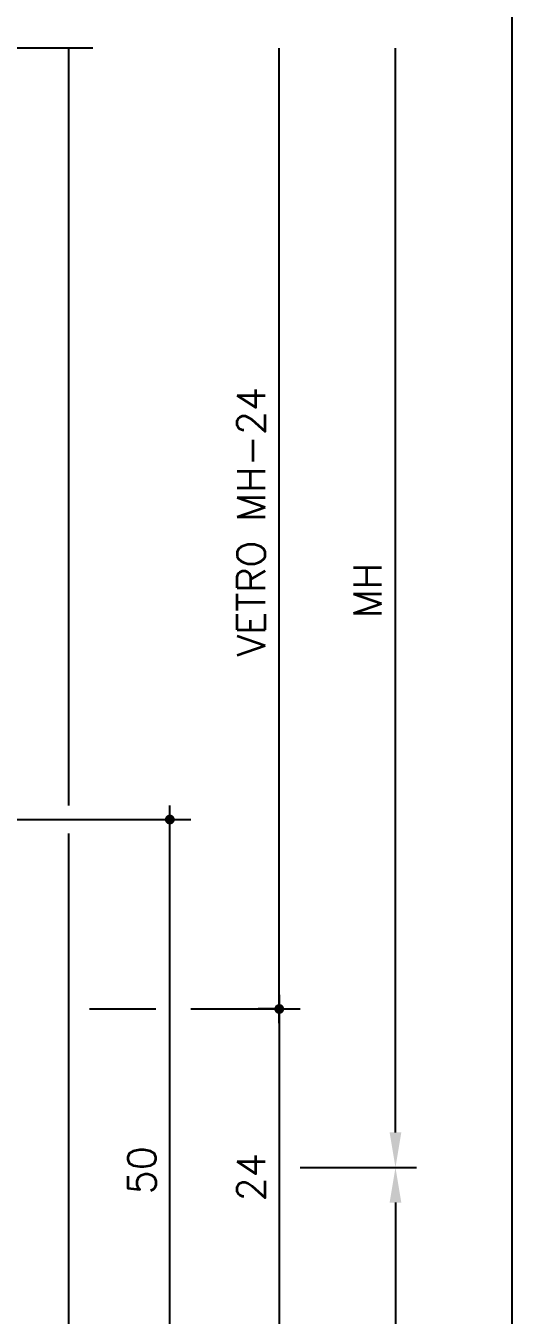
# Model space of a CAD drawing. Extents: x 0 to 4131, y -1600 to 527.
# Drawn here: x 405.4 to 440, y 136.5 to 228.5 of the extents above; entities that cross this region are included whole.
import ezdxf

# ---------------------------------------------------------------- set-up
doc = ezdxf.new("R2010")
doc.units = 0
doc.header["$LTSCALE"] = 7.5
doc.header["$MEASUREMENT"] = 0
doc.linetypes.add('CENTER', pattern=[2, 1.25, -0.25, 0.25, -0.25])
doc.layers.get('0').update_dxf_attribs({"linetype": 'CONTINUOUS'})
doc.layers.get('DEFPOINTS').update_dxf_attribs({"linetype": 'CONTINUOUS'})
for name, color, linetype in [('ASSI', 1, 'CENTER'), ('FINE', 7, 'CONTINUOUS'), ('MARCHIO', 7, 'CONTINUOUS'), ('QUOTE', 254, 'CONTINUOUS')]:
    doc.layers.add(name, color=color, linetype=linetype)
doc.styles.get("Standard").update_dxf_attribs({"font": 'romans.shx'})
doc.dimstyles.new('FRECCIA_1-1', dxfattribs={"dimtxt": 2, "dimasz": 2.5, "dimexe": 1.5, "dimexo": 1.5, "dimgap": 1, "dimtad": 3, "dimdsep": 46, "dimtxsty": 'Standard', "dimcen": 0, "dimclrt": 2, "dimaunit": 1, "dimadec": 0, "dimazin": 0, "dimtfac": 0.7, "dimtmove": 0, "dimatfit": 3, "dimfxl": 1, "dimtolj": 2, "dimarcsym": 0})
doc.dimstyles.new('SCALA_1-1$0', dxfattribs={"dimtxt": 2, "dimasz": 1, "dimexe": 1.5, "dimexo": 1.5, "dimgap": 1, "dimtad": 3, "dimdsep": 46, "dimtxsty": 'Standard', "dimblk1": 'PUNTO', "dimblk2": 'PUNTO', "dimsah": 1, "dimcen": 0.09, "dimclrt": 2, "dimadec": 0, "dimazin": 0, "dimtfac": 0.7, "dimtmove": 0, "dimatfit": 3, "dimldrblk": 'PUNTO', "dimfxl": 1, "dimtolj": 2, "dimarcsym": 0})

# ---------------------------------------------------------------- blocks, each defined once
blk = doc.blocks.new('*D36')
at = {"layer": 'DEFPOINTS', "color": 0, "transparency": 16777216}
for p in [(410.1197168537052, 226.8620613006727), (431.6866051907538, 226.8620613006727), (423.4092949890431, 147.0586271690303)]:
    blk.add_point(p, dxfattribs=at)
at = {"layer": 'QUOTE', "color": 0, "lineweight": -2, "transparency": 16777216}
for p, q in [((431.6866051907538, 149.5586271690303), (431.6866051907538, 226.8620613006727)), ((424.9092949890431, 147.0586271690303), (433.1866051907538, 147.0586271690303))]:
    blk.add_line(p, q, dxfattribs=at)
at = {"layer": 'QUOTE', "color": 0, "transparency": 16777216}
blk.add_solid([(431.2699385240871, 149.5586271690303), (432.1032718574205, 149.5586271690303), (431.6866051907538, 147.0586271690303)], dxfattribs=at)
at = {"layer": 'QUOTE', "color": 2, "transparency": 16777216, "insert": (429.6866051907537, 188.2103442348513), "char_height": 2, "attachment_point": 5, "rotation": 90}
blk.add_mtext('\\A2;MH', dxfattribs=at)
blk = doc.blocks.new('_None')
blk = doc.blocks.new('*D37')
at = {"layer": 'DEFPOINTS', "color": 0, "transparency": 16777216}
for p in [(423.4092949890431, 147.0586271690303), (408.4025826478207, 66.86206130067248), (431.6866051907537, 66.8620613006725)]:
    blk.add_point(p, dxfattribs=at)
at = {"layer": 'QUOTE', "color": 0, "lineweight": -2, "transparency": 16777216}
for p, q in [((424.9092949890431, 147.0586271690303), (433.1866051907536, 147.0586271690303)), ((431.6866051907536, 144.5586271690303), (431.6866051907537, 66.8620613006725))]:
    blk.add_line(p, q, dxfattribs=at)
at = {"layer": 'QUOTE', "color": 0, "transparency": 16777216}
blk.add_solid([(431.2699385240869, 144.5586271690303), (432.1032718574203, 144.5586271690303), (431.6866051907536, 147.0586271690303)], dxfattribs=at)
at = {"layer": 'QUOTE', "color": 2, "transparency": 16777216, "insert": (429.6866051907535, 105.7103442348512), "char_height": 2, "attachment_point": 5, "rotation": 90}
blk.add_mtext('\\A2;MH', dxfattribs=at)
blk = doc.blocks.new('PUNTO')
blk.add_line((-1, 0), (1, 0))
at = {"const_width": 0.35}
blk.add_lwpolyline([(-0.1750000000000114, 0, 1), (0.1750000000000114, 0, 1)], format="xyb", close=True, dxfattribs=at)
blk = doc.blocks.new('*D38')
at = {"layer": 'DEFPOINTS', "color": 0, "transparency": 16777216}
for p in [(402.8771954920604, 171.8709128565852), (415.6155978758355, 171.8709128565852), (402.8786759137892, 121.8542590623085)]:
    blk.add_point(p, dxfattribs=at)
at = {"layer": 'QUOTE', "color": 0, "lineweight": -2, "transparency": 16777216}
for p, q in [((404.3771954920604, 171.8709128565852), (417.1155978758355, 171.8709128565852)), ((415.6155978758356, 122.8542590623085), (415.6155978758355, 170.8709128565852)), ((404.3786759137892, 121.8542590623085), (417.1155978758356, 121.8542590623085))]:
    blk.add_line(p, q, dxfattribs=at)
for p, rotation in [((415.6155978758355, 171.8709128565852), 90), ((415.6155978758356, 121.8542590623085), 270)]:
    blk.add_blockref('PUNTO', p, dxfattribs=dict(at, rotation=rotation))
at = {"layer": 'QUOTE', "color": 2, "transparency": 16777216, "insert": (413.6155978758355, 146.8625859594467), "char_height": 2, "attachment_point": 5, "rotation": 90}
blk.add_mtext('\\A2;50', dxfattribs=at)
blk = doc.blocks.new('*D39')
at = {"layer": 'DEFPOINTS', "color": 0, "transparency": 16777216}
for p in [(410.1197168537052, 226.8620613006727), (423.4092949890433, 226.8620613006727), (415.6155978758355, 158.3625858563698)]:
    blk.add_point(p, dxfattribs=at)
at = {"layer": 'QUOTE', "color": 0, "lineweight": -2, "transparency": 16777216}
for p, q in [((423.4092949890433, 159.3625858563698), (423.4092949890433, 226.8620613006727)), ((417.1155978758355, 158.3625858563698), (424.9092949890433, 158.3625858563698))]:
    blk.add_line(p, q, dxfattribs=at)
at = {"layer": 'QUOTE', "color": 0, "lineweight": -2, "transparency": 16777216, "rotation": 270}
blk.add_blockref('PUNTO', (423.4092949890433, 158.3625858563698), dxfattribs=at)
at = {"layer": 'QUOTE', "color": 2, "transparency": 16777216, "insert": (421.4092949890432, 193.1123235785211), "char_height": 2, "attachment_point": 5, "rotation": 90}
blk.add_mtext('\\A2;{\\Fromans.shx|c1;VETRO MH-2}4', dxfattribs=at)
blk = doc.blocks.new('*D42')
at = {"layer": 'DEFPOINTS', "color": 0, "transparency": 16777216}
for p in [(424.9092949890431, 158.3625858563697), (415.6155978758355, 134.3625858563696), (423.4092949890432, 134.3625858563696)]:
    blk.add_point(p, dxfattribs=at)
at = {"layer": 'QUOTE', "color": 0, "lineweight": -2, "transparency": 16777216}
for p, q in [((423.4092949890431, 158.3625858563697), (421.9092949890432, 158.3625858563697)), ((423.4092949890432, 157.3625858563697), (423.4092949890432, 135.3625858563696)), ((417.1155978758355, 134.3625858563696), (424.9092949890432, 134.3625858563696))]:
    blk.add_line(p, q, dxfattribs=at)
for p, rotation in [((423.4092949890432, 158.3625858563697), 90), ((423.4092949890432, 134.3625858563696), 270)]:
    blk.add_blockref('PUNTO', p, dxfattribs=dict(at, rotation=rotation))
at = {"layer": 'QUOTE', "color": 2, "transparency": 16777216, "insert": (421.4092949890432, 146.3625858563695), "char_height": 2, "attachment_point": 5, "rotation": 90}
blk.add_mtext('\\A2;24', dxfattribs=at)

msp = doc.modelspace()

# ---------------------------------------------------------------- linework, layer by layer
at = {"layer": 'ASSI'}
msp.add_line((410.119716853705, 226.8620613006726), (237.744769107218, 226.8620613006726), dxfattribs=at)
at = {"layer": 'FINE'}
for p, q in [((408.4025826478205, 226.8620613006726), (408.4025826478205, 172.870912909878)), ((408.4025826478205, 170.870912909878), (408.4025826478205, 122.8542590623084))]:
    msp.add_line(p, q, dxfattribs=at)
at = {"layer": 'MARCHIO'}
msp.add_lwpolyline([(230, 0), (440, 0), (440, 297), (230, 297)], close=True, dxfattribs=at)
at = {"layer": 'QUOTE'}
msp.add_line((409.9025826478205, 158.3625858563697), (414.6155978758353, 158.3625858563697), dxfattribs=at)

# ---------------------------------------------------------------- dimensions: what is measured, and where the dimension line sits
for base, p1, p2, text, dimstyle, override, picture, middle in [((431.6866051907538, 226.8620613006727), (423.4092949890429, 147.0586271690302), (410.119716853705, 226.8620613006726), 'MH', 'FRECCIA_1-1', {"dimblk2": 'None', "dimsah": 1, "dimse2": 1}, '*D36', (429.6866051907537, 188.2103442348513)), ((423.4092949890433, 226.8620613006727), (415.6155978758352, 158.3625858563697), (410.119716853705, 226.8620613006726), '{\\Fromans.shx|c1;VETRO MH-2}4', 'SCALA_1-1$0', {"dimblk2": 'None', "dimse2": 1}, '*D39', (421.4092949890432, 193.1123235785211)), ((431.6866051907537, 66.8620613006725), (423.4092949890429, 147.0586271690302), (408.4025826478205, 66.86206130067245), 'MH', 'FRECCIA_1-1', {"dimblk2": 'None', "dimsah": 1, "dimse2": 1}, '*D37', (429.6866051907535, 105.7103442348512))]:
    dim = msp.add_linear_dim(base=base, p1=p1, p2=p2, angle=90, text=text, dimstyle=dimstyle, override=override, dxfattribs=at)
    dim.commit()
    dim.dimension.update_dxf_attribs({"geometry": picture, "text_midpoint": middle})
dim = msp.add_linear_dim(base=(415.6155978758355, 171.8709128565852), p1=(402.8786759137889, 121.8542590623084), p2=(402.8771954920601, 171.8709128565851), angle=90, dimstyle='SCALA_1-1$0', override={"dimdec": 0}, dxfattribs=at)
dim.commit()
dim.dimension.update_dxf_attribs({"geometry": '*D38', "text_midpoint": (413.6155978758355, 146.8625859594467)})
dim = msp.add_linear_dim(base=(423.4092949890432, 134.3625858563696), p1=(424.9092949890429, 158.3625858563697), p2=(415.6155978758352, 134.3625858563696), angle=90, dimstyle='SCALA_1-1$0', dxfattribs=at)
dim.commit()
dim.dimension.update_dxf_attribs({"geometry": '*D42', "text_midpoint": (421.4092949890432, 146.3625858563695)})

doc.saveas('drawing.dxf')
